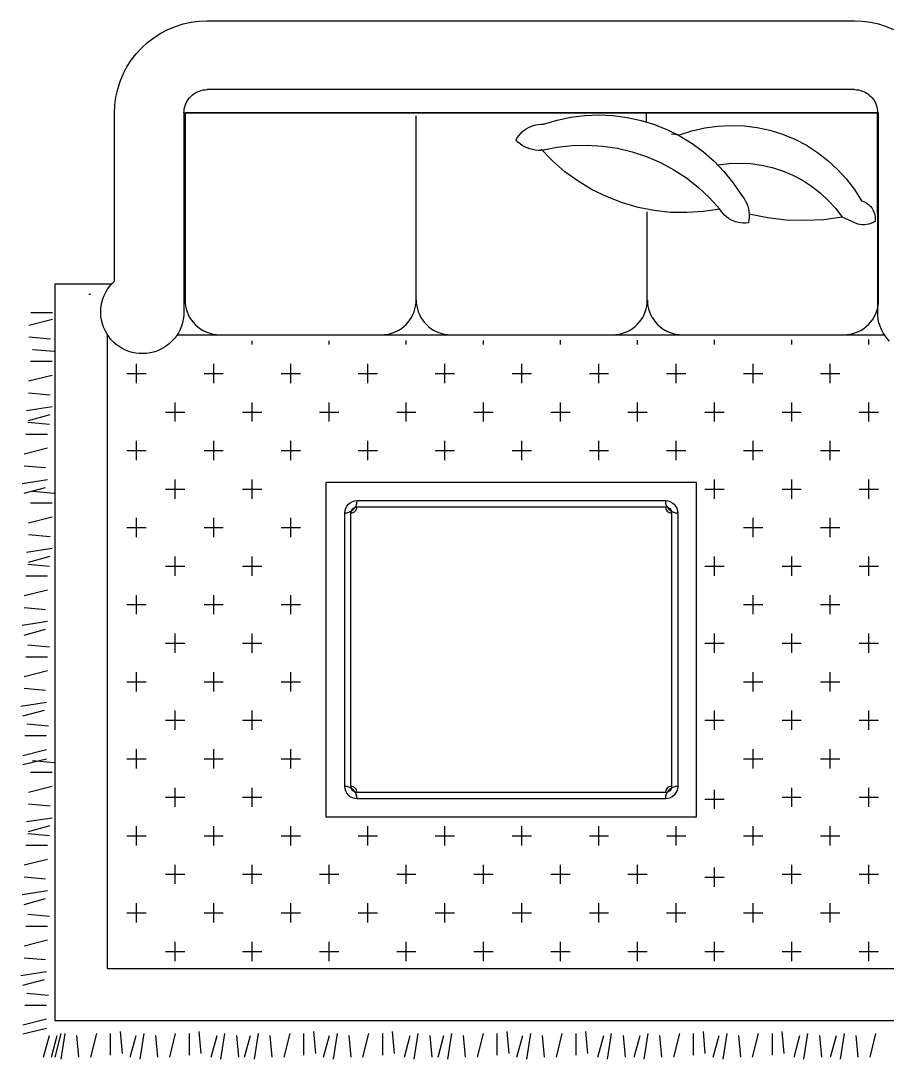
# Model space of a CAD drawing. Header units: millimetres. Extents: x -30782 to 40110, y 35885 to 73818.
# Drawn here: x 12723 to 14413, y 55287 to 57313 of the extents above; entities that cross this region are included whole.
import ezdxf

# ---------------------------------------------------------------- set-up
doc = ezdxf.new("R2010")
doc.units = ezdxf.units.MM

# ---------------------------------------------------------------- blocks, each defined once
blk = doc.blocks.new('A$C186775F1')
for p, q in [((1625.8, 1891.3), (363.3, 1891.3)), ((1625.8, 1891.3), (363.3, 1891.3)), ((1220, 1828.4), (1220, 1845.2)), ((1220, 1828.4), (1220, 1845.2)), ((770.9, 1475.1), (770.9, 1840.3)), ((770.9, 1475.1), (770.9, 1840.3)), ((1221.8, 1475.1), (1221.8, 1653.1)), ((1221.8, 1475.1), (1221.8, 1653.1)), ((132.8, 1492.5), (135.7, 1492.5)), ((132.8, 1492.5), (135.7, 1492.5)), ((15.8, 1432), (62, 1443.5)), ((15.8, 1432), (62, 1443.5)), ((19.7, 1456.3), (62, 1456.3)), ((19.7, 1456.3), (62, 1456.3)), ((15.8, 1408.9), (58.1, 1405.1)), ((15.8, 1408.9), (58.1, 1405.1)), ((451.3, 1393.9), (451.3, 1401)), ((451.3, 1393.9), (451.3, 1401)), ((601.6, 1393.9), (601.6, 1401.3)), ((601.6, 1393.9), (601.6, 1401.3)), ((751.9, 1393.9), (751.9, 1401.7)), ((751.9, 1393.9), (751.9, 1401.7)), ((902.2, 1393.9), (902.2, 1402)), ((902.2, 1393.9), (902.2, 1402)), ((1052.5, 1393.9), (1052.5, 1402.3)), ((1052.5, 1393.9), (1052.5, 1402.3)), ((1202.8, 1393.9), (1202.8, 1402.6)), ((1202.8, 1393.9), (1202.8, 1402.6)), ((1353.1, 1393.9), (1353.1, 1403)), ((1353.1, 1393.9), (1353.1, 1403)), ((1503.4, 1393.9), (1503.4, 1403.3)), ((1503.4, 1393.9), (1503.4, 1403.3)), ((1653.7, 1393.9), (1653.7, 1403.6)), ((1653.7, 1393.9), (1653.7, 1403.6)), ((23, 1384.6), (65.2, 1380.8)), ((23, 1384.6), (65.2, 1380.8)), ((19.1, 1361.6), (61.4, 1361.6)), ((19.1, 1361.6), (61.4, 1361.6)), ((207.1, 1337.6), (244.7, 1337.6)), ((207.1, 1337.6), (244.7, 1337.6)), ((225.9, 1318.8), (225.9, 1356.4)), ((225.9, 1318.8), (225.9, 1356.4)), ((357.4, 1337.6), (395, 1337.6)), ((357.4, 1337.6), (395, 1337.6)), ((376.2, 1318.8), (376.2, 1356.4)), ((376.2, 1318.8), (376.2, 1356.4)), ((507.7, 1337.6), (545.2, 1337.6)), ((507.7, 1337.6), (545.2, 1337.6)), ((526.5, 1318.8), (526.5, 1356.4)), ((526.5, 1318.8), (526.5, 1356.4)), ((658, 1337.6), (695.5, 1337.6)), ((658, 1337.6), (695.5, 1337.6)), ((676.8, 1318.8), (676.8, 1356.4)), ((676.8, 1318.8), (676.8, 1356.4)), ((808.3, 1337.6), (845.8, 1337.6)), ((808.3, 1337.6), (845.8, 1337.6)), ((827.1, 1318.8), (827.1, 1356.4)), ((827.1, 1318.8), (827.1, 1356.4)), ((958.6, 1337.6), (996.1, 1337.6)), ((958.6, 1337.6), (996.1, 1337.6)), ((977.4, 1318.8), (977.4, 1356.4)), ((977.4, 1318.8), (977.4, 1356.4)), ((1108.9, 1337.6), (1146.4, 1337.6)), ((1108.9, 1337.6), (1146.4, 1337.6)), ((1127.6, 1318.8), (1127.6, 1356.4)), ((1127.6, 1318.8), (1127.6, 1356.4)), ((1259.2, 1337.6), (1296.7, 1337.6)), ((1259.2, 1337.6), (1296.7, 1337.6)), ((1277.9, 1318.8), (1277.9, 1356.4)), ((1277.9, 1318.8), (1277.9, 1356.4)), ((1409.5, 1337.6), (1447, 1337.6)), ((1409.5, 1337.6), (1447, 1337.6)), ((1428.2, 1318.8), (1428.2, 1356.4)), ((1428.2, 1318.8), (1428.2, 1356.4)), ((1559.7, 1337.6), (1597.3, 1337.6)), ((1559.7, 1337.6), (1597.3, 1337.6)), ((1578.5, 1318.8), (1578.5, 1356.4)), ((1578.5, 1318.8), (1578.5, 1356.4)), ((15.3, 1323.1), (61.4, 1334.6)), ((15.3, 1323.1), (61.4, 1334.6)), ((15.3, 1300), (57.6, 1296.2)), ((15.3, 1300), (57.6, 1296.2)), ((301, 1243.7), (301, 1281.2)), ((301, 1243.7), (301, 1281.2)), ((451.3, 1243.7), (451.3, 1281.2)), ((451.3, 1243.7), (451.3, 1281.2)), ((601.6, 1243.7), (601.6, 1281.2)), ((601.6, 1243.7), (601.6, 1281.2)), ((751.9, 1243.7), (751.9, 1281.2)), ((751.9, 1243.7), (751.9, 1281.2)), ((902.2, 1243.7), (902.2, 1281.2)), ((902.2, 1243.7), (902.2, 1281.2)), ((1052.5, 1243.7), (1052.5, 1281.2)), ((1052.5, 1243.7), (1052.5, 1281.2)), ((1202.8, 1243.7), (1202.8, 1281.2)), ((1202.8, 1243.7), (1202.8, 1281.2)), ((1353.1, 1243.7), (1353.1, 1281.2)), ((1353.1, 1243.7), (1353.1, 1281.2)), ((1503.4, 1243.7), (1503.4, 1281.2)), ((1503.4, 1243.7), (1503.4, 1281.2)), ((1653.7, 1243.7), (1653.7, 1281.2)), ((1653.7, 1243.7), (1653.7, 1281.2)), ((11.4, 1265.4), (61.4, 1273.1)), ((11.4, 1265.4), (61.4, 1273.1)), ((15.3, 1246.2), (57.6, 1257.7)), ((15.3, 1246.2), (57.6, 1257.7)), ((282.2, 1262.4), (319.8, 1262.4)), ((282.2, 1262.4), (319.8, 1262.4)), ((432.5, 1262.4), (470.1, 1262.4)), ((432.5, 1262.4), (470.1, 1262.4)), ((582.8, 1262.4), (620.4, 1262.4)), ((582.8, 1262.4), (620.4, 1262.4)), ((733.1, 1262.4), (770.7, 1262.4)), ((733.1, 1262.4), (770.7, 1262.4)), ((883.4, 1262.4), (921, 1262.4)), ((883.4, 1262.4), (921, 1262.4)), ((1033.7, 1262.4), (1071.3, 1262.4)), ((1033.7, 1262.4), (1071.3, 1262.4)), ((1184, 1262.4), (1221.6, 1262.4)), ((1184, 1262.4), (1221.6, 1262.4)), ((1334.3, 1262.4), (1371.9, 1262.4)), ((1334.3, 1262.4), (1371.9, 1262.4)), ((1484.6, 1262.4), (1522.2, 1262.4)), ((1484.6, 1262.4), (1522.2, 1262.4)), ((1634.9, 1262.4), (1672.5, 1262.4)), ((1634.9, 1262.4), (1672.5, 1262.4)), ((13.9, 1242.4), (56.2, 1238.5)), ((13.9, 1242.4), (56.2, 1238.5)), ((10.1, 1219.3), (52.4, 1219.3)), ((10.1, 1219.3), (52.4, 1219.3)), ((225.9, 1168.5), (225.9, 1206.1)), ((225.9, 1168.5), (225.9, 1206.1)), ((376.2, 1168.5), (376.2, 1206.1)), ((376.2, 1168.5), (376.2, 1206.1)), ((526.5, 1168.5), (526.5, 1206.1)), ((526.5, 1168.5), (526.5, 1206.1)), ((676.8, 1168.5), (676.8, 1206.1)), ((676.8, 1168.5), (676.8, 1206.1)), ((827.1, 1168.5), (827.1, 1206.1)), ((827.1, 1168.5), (827.1, 1206.1)), ((977.4, 1168.5), (977.4, 1206.1)), ((977.4, 1168.5), (977.4, 1206.1)), ((1127.6, 1168.5), (1127.6, 1206.1)), ((1127.6, 1168.5), (1127.6, 1206.1)), ((1277.9, 1168.5), (1277.9, 1206.1)), ((1277.9, 1168.5), (1277.9, 1206.1)), ((1428.2, 1168.5), (1428.2, 1206.1)), ((1428.2, 1168.5), (1428.2, 1206.1)), ((1578.5, 1168.5), (1578.5, 1206.1)), ((1578.5, 1168.5), (1578.5, 1206.1)), ((6.3, 1180.8), (52.4, 1192.4)), ((6.3, 1180.8), (52.4, 1192.4)), ((207.1, 1187.3), (244.7, 1187.3)), ((207.1, 1187.3), (244.7, 1187.3)), ((357.4, 1187.3), (395, 1187.3)), ((357.4, 1187.3), (395, 1187.3)), ((507.7, 1187.3), (545.2, 1187.3)), ((507.7, 1187.3), (545.2, 1187.3)), ((658, 1187.3), (695.5, 1187.3)), ((658, 1187.3), (695.5, 1187.3)), ((808.3, 1187.3), (845.8, 1187.3)), ((808.3, 1187.3), (845.8, 1187.3)), ((958.6, 1187.3), (996.1, 1187.3)), ((958.6, 1187.3), (996.1, 1187.3)), ((1108.9, 1187.3), (1146.4, 1187.3)), ((1108.9, 1187.3), (1146.4, 1187.3)), ((1259.2, 1187.3), (1296.7, 1187.3)), ((1259.2, 1187.3), (1296.7, 1187.3)), ((1409.5, 1187.3), (1447, 1187.3)), ((1409.5, 1187.3), (1447, 1187.3)), ((1559.7, 1187.3), (1597.3, 1187.3)), ((1559.7, 1187.3), (1597.3, 1187.3)), ((6.3, 1157.7), (48.5, 1153.9)), ((6.3, 1157.7), (48.5, 1153.9)), ((2.4, 1123.1), (52.4, 1130.8)), ((2.4, 1123.1), (52.4, 1130.8)), ((6.3, 1103.9), (48.5, 1115.4)), ((6.3, 1103.9), (48.5, 1115.4)), ((301, 1093.4), (301, 1130.9)), ((301, 1093.4), (301, 1130.9)), ((451.3, 1093.4), (451.3, 1130.9)), ((451.3, 1093.4), (451.3, 1130.9)), ((1353.1, 1093.4), (1353.1, 1130.9)), ((1353.1, 1093.4), (1353.1, 1130.9)), ((1503.4, 1093.4), (1503.4, 1130.9)), ((1503.4, 1093.4), (1503.4, 1130.9)), ((1653.7, 1093.4), (1653.7, 1130.9)), ((1653.7, 1093.4), (1653.7, 1130.9)), ((23, 1108.1), (65.2, 1104.3)), ((23, 1108.1), (65.2, 1104.3)), ((282.2, 1112.1), (319.8, 1112.1)), ((282.2, 1112.1), (319.8, 1112.1)), ((432.5, 1112.1), (470.1, 1112.1)), ((432.5, 1112.1), (470.1, 1112.1)), ((1334.3, 1112.1), (1371.9, 1112.1)), ((1334.3, 1112.1), (1371.9, 1112.1)), ((1484.6, 1112.1), (1522.2, 1112.1)), ((1484.6, 1112.1), (1522.2, 1112.1)), ((1634.9, 1112.1), (1672.5, 1112.1)), ((1634.9, 1112.1), (1672.5, 1112.1)), ((19.1, 1085.1), (61.4, 1085.1)), ((19.1, 1085.1), (61.4, 1085.1)), ((15.3, 1046.6), (61.4, 1058.1)), ((15.3, 1046.6), (61.4, 1058.1)), ((225.9, 1018.2), (225.9, 1055.8)), ((225.9, 1018.2), (225.9, 1055.8)), ((376.2, 1018.2), (376.2, 1055.8)), ((376.2, 1018.2), (376.2, 1055.8)), ((526.5, 1018.2), (526.5, 1055.8)), ((526.5, 1018.2), (526.5, 1055.8)), ((1428.2, 1018.2), (1428.2, 1055.8)), ((1428.2, 1018.2), (1428.2, 1055.8)), ((1578.5, 1018.2), (1578.5, 1055.8)), ((1578.5, 1018.2), (1578.5, 1055.8)), ((207.1, 1037), (244.7, 1037)), ((207.1, 1037), (244.7, 1037)), ((357.4, 1037), (395, 1037)), ((357.4, 1037), (395, 1037)), ((507.7, 1037), (545.2, 1037)), ((507.7, 1037), (545.2, 1037)), ((1409.5, 1037), (1447, 1037)), ((1409.5, 1037), (1447, 1037)), ((1559.7, 1037), (1597.3, 1037)), ((1559.7, 1037), (1597.3, 1037)), ((15.3, 1023.5), (57.6, 1019.7)), ((15.3, 1023.5), (57.6, 1019.7)), ((11.4, 988.9), (61.4, 996.6)), ((11.4, 988.9), (61.4, 996.6)), ((15.3, 969.7), (57.6, 981.2)), ((15.3, 969.7), (57.6, 981.2)), ((301, 943.1), (301, 980.6)), ((301, 943.1), (301, 980.6)), ((451.3, 943.1), (451.3, 980.6)), ((451.3, 943.1), (451.3, 980.6)), ((1353.1, 943.1), (1353.1, 980.6)), ((1353.1, 943.1), (1353.1, 980.6)), ((1503.4, 943.1), (1503.4, 980.6)), ((1503.4, 943.1), (1503.4, 980.6)), ((1653.7, 943.1), (1653.7, 980.6)), ((1653.7, 943.1), (1653.7, 980.6)), ((13.9, 965.9), (56.2, 962)), ((13.9, 965.9), (56.2, 962)), ((282.2, 961.8), (319.8, 961.8)), ((282.2, 961.8), (319.8, 961.8)), ((432.5, 961.8), (470.1, 961.8)), ((432.5, 961.8), (470.1, 961.8)), ((1334.3, 961.8), (1371.9, 961.8)), ((1334.3, 961.8), (1371.9, 961.8)), ((1484.6, 961.8), (1522.2, 961.8)), ((1484.6, 961.8), (1522.2, 961.8)), ((1634.9, 961.8), (1672.5, 961.8)), ((1634.9, 961.8), (1672.5, 961.8)), ((10.1, 942.8), (52.4, 942.8)), ((10.1, 942.8), (52.4, 942.8)), ((6.3, 904.3), (52.4, 915.9)), ((6.3, 904.3), (52.4, 915.9)), ((225.9, 867.9), (225.9, 905.5)), ((225.9, 867.9), (225.9, 905.5)), ((376.2, 867.9), (376.2, 905.5)), ((376.2, 867.9), (376.2, 905.5)), ((526.5, 867.9), (526.5, 905.5)), ((526.5, 867.9), (526.5, 905.5)), ((1428.2, 867.9), (1428.2, 905.5)), ((1428.2, 867.9), (1428.2, 905.5)), ((1578.5, 867.9), (1578.5, 905.5)), ((1578.5, 867.9), (1578.5, 905.5)), ((6.3, 881.2), (48.5, 877.4)), ((6.3, 881.2), (48.5, 877.4)), ((207.1, 886.7), (244.7, 886.7)), ((207.1, 886.7), (244.7, 886.7)), ((357.4, 886.7), (395, 886.7)), ((357.4, 886.7), (395, 886.7)), ((507.7, 886.7), (545.2, 886.7)), ((507.7, 886.7), (545.2, 886.7)), ((1409.5, 886.7), (1447, 886.7)), ((1409.5, 886.7), (1447, 886.7)), ((1559.7, 886.7), (1597.3, 886.7)), ((1559.7, 886.7), (1597.3, 886.7)), ((2.4, 846.6), (52.4, 854.3)), ((2.4, 846.6), (52.4, 854.3)), ((6.3, 827.4), (48.5, 838.9)), ((6.3, 827.4), (48.5, 838.9)), ((282.2, 811.6), (319.8, 811.6)), ((282.2, 811.6), (319.8, 811.6)), ((301, 792.8), (301, 830.3)), ((301, 792.8), (301, 830.3)), ((432.5, 811.6), (470.1, 811.6)), ((432.5, 811.6), (470.1, 811.6)), ((451.3, 792.8), (451.3, 830.3)), ((451.3, 792.8), (451.3, 830.3)), ((1334.3, 811.6), (1371.9, 811.6)), ((1334.3, 811.6), (1371.9, 811.6)), ((1353.1, 792.8), (1353.1, 830.3)), ((1353.1, 792.8), (1353.1, 830.3)), ((1484.6, 811.6), (1522.2, 811.6)), ((1484.6, 811.6), (1522.2, 811.6)), ((1503.4, 792.8), (1503.4, 830.3)), ((1503.4, 792.8), (1503.4, 830.3)), ((1634.9, 811.6), (1672.5, 811.6)), ((1634.9, 811.6), (1672.5, 811.6)), ((1653.7, 792.8), (1653.7, 830.3)), ((1653.7, 792.8), (1653.7, 830.3)), ((13.9, 808.2), (56.2, 804.3)), ((13.9, 808.2), (56.2, 804.3)), ((10.1, 785.1), (52.4, 785.1)), ((10.1, 785.1), (52.4, 785.1)), ((6.3, 746.6), (52.4, 758.2)), ((6.3, 746.6), (52.4, 758.2)), ((225.9, 717.6), (225.9, 755.2)), ((225.9, 717.6), (225.9, 755.2)), ((376.2, 717.6), (376.2, 755.2)), ((376.2, 717.6), (376.2, 755.2)), ((526.5, 717.6), (526.5, 755.2)), ((526.5, 717.6), (526.5, 755.2)), ((1428.2, 717.6), (1428.2, 755.2)), ((1428.2, 717.6), (1428.2, 755.2)), ((1578.5, 717.6), (1578.5, 755.2)), ((1578.5, 717.6), (1578.5, 755.2)), ((207.1, 736.4), (244.7, 736.4)), ((207.1, 736.4), (244.7, 736.4)), ((357.4, 736.4), (395, 736.4)), ((357.4, 736.4), (395, 736.4)), ((507.7, 736.4), (545.2, 736.4)), ((507.7, 736.4), (545.2, 736.4)), ((1409.5, 736.4), (1447, 736.4)), ((1409.5, 736.4), (1447, 736.4)), ((1559.7, 736.4), (1597.3, 736.4)), ((1559.7, 736.4), (1597.3, 736.4)), ((6.3, 723.5), (48.5, 719.7)), ((6.3, 723.5), (48.5, 719.7)), ((0, 688.9), (50, 696.6)), ((0, 688.9), (50, 696.6)), ((3.8, 669.7), (46.1, 681.2)), ((3.8, 669.7), (46.1, 681.2)), ((301, 642.5), (301, 680)), ((301, 642.5), (301, 680)), ((451.3, 642.5), (451.3, 680)), ((451.3, 642.5), (451.3, 680)), ((1353.1, 642.5), (1353.1, 680)), ((1353.1, 642.5), (1353.1, 680)), ((1503.4, 642.5), (1503.4, 680)), ((1503.4, 642.5), (1503.4, 680)), ((1653.7, 642.5), (1653.7, 680)), ((1653.7, 642.5), (1653.7, 680)), ((11.5, 654.3), (53.8, 650.4)), ((11.5, 654.3), (53.8, 650.4)), ((282.2, 661.3), (319.8, 661.3)), ((282.2, 661.3), (319.8, 661.3)), ((432.5, 661.3), (470.1, 661.3)), ((432.5, 661.3), (470.1, 661.3)), ((1334.3, 661.3), (1371.9, 661.3)), ((1334.3, 661.3), (1371.9, 661.3)), ((1484.6, 661.3), (1522.2, 661.3)), ((1484.6, 661.3), (1522.2, 661.3)), ((1634.9, 661.3), (1672.5, 661.3)), ((1634.9, 661.3), (1672.5, 661.3)), ((7.7, 631.2), (50, 631.2)), ((7.7, 631.2), (50, 631.2)), ((3.8, 592.7), (50, 604.3)), ((3.8, 592.7), (50, 604.3)), ((225.9, 567.3), (225.9, 604.9)), ((225.9, 567.3), (225.9, 604.9)), ((376.2, 567.3), (376.2, 604.9)), ((376.2, 567.3), (376.2, 604.9)), ((526.5, 567.3), (526.5, 604.9)), ((526.5, 567.3), (526.5, 604.9)), ((1428.2, 567.3), (1428.2, 604.9)), ((1428.2, 567.3), (1428.2, 604.9)), ((1578.5, 567.3), (1578.5, 604.9)), ((1578.5, 567.3), (1578.5, 604.9)), ((3.8, 574.7), (50, 586.2)), ((3.8, 574.7), (50, 586.2)), ((23, 582.8), (65.2, 578.9)), ((23, 582.8), (65.2, 578.9)), ((207.1, 586.1), (244.7, 586.1)), ((207.1, 586.1), (244.7, 586.1)), ((357.4, 586.1), (395, 586.1)), ((357.4, 586.1), (395, 586.1)), ((507.7, 586.1), (545.2, 586.1)), ((507.7, 586.1), (545.2, 586.1)), ((1409.5, 586.1), (1447, 586.1)), ((1409.5, 586.1), (1447, 586.1)), ((1559.7, 586.1), (1597.3, 586.1)), ((1559.7, 586.1), (1597.3, 586.1)), ((19.1, 559.7), (61.4, 559.7)), ((19.1, 559.7), (61.4, 559.7)), ((15.3, 521.2), (61.4, 532.7)), ((15.3, 521.2), (61.4, 532.7)), ((301, 492.2), (301, 529.7)), ((301, 492.2), (301, 529.7)), ((451.3, 492.2), (451.3, 529.7)), ((451.3, 492.2), (451.3, 529.7)), ((1503.4, 492.2), (1503.4, 529.7)), ((1503.4, 492.2), (1503.4, 529.7)), ((1653.7, 492.2), (1653.7, 529.7)), ((1653.7, 492.2), (1653.7, 529.7)), ((282.2, 511), (319.8, 511)), ((282.2, 511), (319.8, 511)), ((432.5, 511), (470.1, 511)), ((432.5, 511), (470.1, 511)), ((1334.3, 507), (1371.9, 507)), ((1334.3, 507), (1371.9, 507)), ((1353.1, 488.2), (1353.1, 525.8)), ((1353.1, 488.2), (1353.1, 525.8)), ((1484.6, 511), (1522.2, 511)), ((1484.6, 511), (1522.2, 511)), ((1634.9, 511), (1672.5, 511)), ((1634.9, 511), (1672.5, 511)), ((15.3, 498.1), (57.6, 494.3)), ((15.3, 498.1), (57.6, 494.3)), ((11.4, 463.5), (61.4, 471.2)), ((11.4, 463.5), (61.4, 471.2)), ((15.3, 444.3), (57.6, 455.8)), ((15.3, 444.3), (57.6, 455.8)), ((225.9, 417), (225.9, 454.6)), ((225.9, 417), (225.9, 454.6)), ((376.2, 417), (376.2, 454.6)), ((376.2, 417), (376.2, 454.6)), ((526.5, 417), (526.5, 454.6)), ((526.5, 417), (526.5, 454.6)), ((676.8, 417), (676.8, 454.6)), ((676.8, 417), (676.8, 454.6)), ((827.1, 417), (827.1, 454.6)), ((827.1, 417), (827.1, 454.6)), ((977.4, 417), (977.4, 454.6)), ((977.4, 417), (977.4, 454.6)), ((1127.6, 417), (1127.6, 454.6)), ((1127.6, 417), (1127.6, 454.6)), ((1277.9, 417), (1277.9, 454.6)), ((1277.9, 417), (1277.9, 454.6)), ((1428.2, 417), (1428.2, 454.6)), ((1428.2, 417), (1428.2, 454.6)), ((1578.5, 417), (1578.5, 454.6)), ((1578.5, 417), (1578.5, 454.6)), ((13.9, 440.5), (56.2, 436.6)), ((13.9, 440.5), (56.2, 436.6)), ((207.1, 435.8), (244.7, 435.8)), ((207.1, 435.8), (244.7, 435.8)), ((357.4, 435.8), (395, 435.8)), ((357.4, 435.8), (395, 435.8)), ((507.7, 435.8), (545.2, 435.8)), ((507.7, 435.8), (545.2, 435.8)), ((658, 435.8), (695.5, 435.8)), ((658, 435.8), (695.5, 435.8)), ((808.3, 435.8), (845.8, 435.8)), ((808.3, 435.8), (845.8, 435.8)), ((958.6, 435.8), (996.1, 435.8)), ((958.6, 435.8), (996.1, 435.8)), ((1108.9, 435.8), (1146.4, 435.8)), ((1108.9, 435.8), (1146.4, 435.8)), ((1259.2, 435.8), (1296.7, 435.8)), ((1259.2, 435.8), (1296.7, 435.8)), ((1409.5, 435.8), (1447, 435.8)), ((1409.5, 435.8), (1447, 435.8)), ((1559.7, 435.8), (1597.3, 435.8)), ((1559.7, 435.8), (1597.3, 435.8)), ((10.1, 417.4), (52.4, 417.4)), ((10.1, 417.4), (52.4, 417.4)), ((6.3, 378.9), (52.4, 390.5)), ((6.3, 378.9), (52.4, 390.5)), ((301, 341.9), (301, 379.4)), ((301, 341.9), (301, 379.4)), ((451.3, 341.9), (451.3, 379.4)), ((451.3, 341.9), (451.3, 379.4)), ((601.6, 341.9), (601.6, 379.4)), ((601.6, 341.9), (601.6, 379.4)), ((751.9, 341.9), (751.9, 379.4)), ((751.9, 341.9), (751.9, 379.4)), ((902.2, 341.9), (902.2, 379.4)), ((902.2, 341.9), (902.2, 379.4)), ((1052.5, 341.9), (1052.5, 379.4)), ((1052.5, 341.9), (1052.5, 379.4)), ((1202.8, 341.9), (1202.8, 379.4)), ((1202.8, 341.9), (1202.8, 379.4)), ((1353.1, 336.2), (1353.1, 373.7)), ((1353.1, 336.2), (1353.1, 373.7)), ((1503.4, 341.9), (1503.4, 379.4)), ((1503.4, 341.9), (1503.4, 379.4)), ((1653.7, 341.9), (1653.7, 379.4)), ((1653.7, 341.9), (1653.7, 379.4)), ((6.3, 355.9), (48.5, 352)), ((6.3, 355.9), (48.5, 352)), ((282.2, 360.7), (319.8, 360.7)), ((282.2, 360.7), (319.8, 360.7)), ((432.5, 360.7), (470.1, 360.7)), ((432.5, 360.7), (470.1, 360.7)), ((582.8, 360.7), (620.4, 360.7)), ((582.8, 360.7), (620.4, 360.7)), ((733.1, 360.7), (770.7, 360.7)), ((733.1, 360.7), (770.7, 360.7)), ((883.4, 360.7), (921, 360.7)), ((883.4, 360.7), (921, 360.7)), ((1033.7, 360.7), (1071.3, 360.7)), ((1033.7, 360.7), (1071.3, 360.7)), ((1184, 360.7), (1221.6, 360.7)), ((1184, 360.7), (1221.6, 360.7)), ((1334.3, 355), (1371.9, 355)), ((1334.3, 355), (1371.9, 355)), ((1484.6, 360.7), (1522.2, 360.7)), ((1484.6, 360.7), (1522.2, 360.7)), ((1634.9, 360.7), (1672.5, 360.7)), ((1634.9, 360.7), (1672.5, 360.7)), ((2.4, 321.2), (52.4, 328.9)), ((2.4, 321.2), (52.4, 328.9)), ((6.3, 302), (48.5, 313.5)), ((6.3, 302), (48.5, 313.5)), ((225.9, 266.7), (225.9, 304.3)), ((225.9, 266.7), (225.9, 304.3)), ((376.2, 266.7), (376.2, 304.3)), ((526.5, 266.7), (526.5, 304.3)), ((526.5, 266.7), (526.5, 304.3)), ((676.8, 266.7), (676.8, 304.3)), ((676.8, 266.7), (676.8, 304.3)), ((827.1, 266.7), (827.1, 304.3)), ((827.1, 266.7), (827.1, 304.3)), ((977.4, 266.7), (977.4, 304.3)), ((977.4, 266.7), (977.4, 304.3)), ((1127.6, 266.7), (1127.6, 304.3)), ((1127.6, 266.7), (1127.6, 304.3)), ((1277.9, 266.7), (1277.9, 304.3)), ((1277.9, 266.7), (1277.9, 304.3)), ((1428.2, 266.7), (1428.2, 304.3)), ((1428.2, 266.7), (1428.2, 304.3)), ((1578.5, 266.7), (1578.5, 304.3)), ((1578.5, 266.7), (1578.5, 304.3)), ((207.1, 285.5), (244.7, 285.5)), ((207.1, 285.5), (244.7, 285.5)), ((357.4, 285.5), (395, 285.5)), ((357.4, 285.5), (395, 285.5)), ((507.7, 285.5), (545.2, 285.5)), ((507.7, 285.5), (545.2, 285.5)), ((658, 285.5), (695.5, 285.5)), ((658, 285.5), (695.5, 285.5)), ((808.3, 285.5), (845.8, 285.5)), ((808.3, 285.5), (845.8, 285.5)), ((958.6, 285.5), (996.1, 285.5)), ((958.6, 285.5), (996.1, 285.5)), ((1108.9, 285.5), (1146.4, 285.5)), ((1108.9, 285.5), (1146.4, 285.5)), ((1259.2, 285.5), (1296.7, 285.5)), ((1259.2, 285.5), (1296.7, 285.5)), ((1409.5, 285.5), (1447, 285.5)), ((1409.5, 285.5), (1447, 285.5)), ((1559.7, 285.5), (1597.3, 285.5)), ((1559.7, 285.5), (1597.3, 285.5)), ((13.9, 282.8), (56.2, 278.9)), ((13.9, 282.8), (56.2, 278.9)), ((10.1, 259.7), (52.4, 259.7)), ((10.1, 259.7), (52.4, 259.7)), ((6.3, 221.2), (52.4, 232.8)), ((6.3, 221.2), (52.4, 232.8)), ((301, 191.6), (301, 229.2)), ((301, 191.6), (301, 229.2)), ((451.3, 191.6), (451.3, 229.2)), ((451.3, 191.6), (451.3, 229.2)), ((601.6, 191.6), (601.6, 229.2)), ((601.6, 191.6), (601.6, 229.2)), ((751.9, 191.6), (751.9, 229.2)), ((751.9, 191.6), (751.9, 229.2)), ((902.2, 191.6), (902.2, 229.2)), ((902.2, 191.6), (902.2, 229.2)), ((1052.5, 191.6), (1052.5, 229.2)), ((1052.5, 191.6), (1052.5, 229.2)), ((1202.8, 191.6), (1202.8, 229.2)), ((1202.8, 191.6), (1202.8, 229.2)), ((1353.1, 191.6), (1353.1, 229.2)), ((1353.1, 191.6), (1353.1, 229.2)), ((1503.4, 191.6), (1503.4, 229.2)), ((1503.4, 191.6), (1503.4, 229.2)), ((1653.7, 191.6), (1653.7, 229.2)), ((1653.7, 191.6), (1653.7, 229.2)), ((282.2, 210.4), (319.8, 210.4)), ((282.2, 210.4), (319.8, 210.4)), ((432.5, 210.4), (470.1, 210.4)), ((432.5, 210.4), (470.1, 210.4)), ((582.8, 210.4), (620.4, 210.4)), ((582.8, 210.4), (620.4, 210.4)), ((733.1, 210.4), (770.7, 210.4)), ((733.1, 210.4), (770.7, 210.4)), ((883.4, 210.4), (921, 210.4)), ((883.4, 210.4), (921, 210.4)), ((1033.7, 210.4), (1071.3, 210.4)), ((1033.7, 210.4), (1071.3, 210.4)), ((1184, 210.4), (1221.6, 210.4)), ((1184, 210.4), (1221.6, 210.4)), ((1334.3, 210.4), (1371.9, 210.4)), ((1334.3, 210.4), (1371.9, 210.4)), ((1484.6, 210.4), (1522.2, 210.4)), ((1484.6, 210.4), (1522.2, 210.4)), ((1634.9, 210.4), (1672.5, 210.4)), ((1634.9, 210.4), (1672.5, 210.4)), ((6.3, 198.1), (48.5, 194.3)), ((6.3, 198.1), (48.5, 194.3)), ((0, 163.5), (50, 171.2)), ((0, 163.5), (50, 171.2)), ((3.8, 144.3), (46.1, 155.8)), ((3.8, 144.3), (46.1, 155.8)), ((11.5, 128.9), (53.8, 125.1)), ((11.5, 128.9), (53.8, 125.1)), ((7.7, 105.8), (50, 105.8)), ((7.7, 105.8), (50, 105.8)), ((3.8, 67.4), (50, 78.9)), ((3.8, 67.4), (50, 78.9)), ((3.8, 49.3), (50, 60.8)), ((3.8, 49.3), (50, 60.8)), ((44.1, 3.8), (55.7, 46.1)), ((44.1, 3.8), (55.7, 46.1)), ((59.6, 3.8), (71.1, 46.1)), ((59.6, 3.8), (71.1, 46.1)), ((66.9, 3.8), (78.5, 50)), ((66.9, 3.8), (78.5, 50)), ((78.8, 0), (86.5, 50)), ((78.8, 0), (86.5, 50)), ((113.4, 3.8), (109.6, 46.1)), ((113.4, 3.8), (109.6, 46.1)), ((136.5, 3.8), (148.1, 50)), ((136.5, 3.8), (148.1, 50)), ((175, 7.7), (175, 50)), ((175, 7.7), (175, 50)), ((198.1, 11.5), (194.2, 53.8)), ((198.1, 11.5), (194.2, 53.8)), ((213.5, 3.8), (225, 46.1)), ((213.5, 3.8), (225, 46.1)), ((232.7, 0), (240.4, 50)), ((232.7, 0), (240.4, 50)), ((267.3, 3.8), (263.5, 46.1)), ((267.3, 3.8), (263.5, 46.1)), ((290.4, 3.8), (301.9, 50)), ((290.4, 3.8), (301.9, 50)), ((328.8, 7.7), (328.8, 50)), ((328.8, 7.7), (328.8, 50)), ((351.9, 11.5), (348.1, 53.8)), ((351.9, 11.5), (348.1, 53.8)), ((371.2, 3.8), (382.7, 46.1)), ((371.2, 3.8), (382.7, 46.1)), ((390.4, 0), (398.1, 50)), ((390.4, 0), (398.1, 50)), ((425, 3.8), (421.2, 46.1)), ((425, 3.8), (421.2, 46.1)), ((436.6, 3.8), (448.2, 46.1)), ((436.6, 3.8), (448.2, 46.1)), ((455.9, 0), (463.6, 50)), ((455.9, 0), (463.6, 50)), ((490.5, 3.8), (486.6, 46.1)), ((490.5, 3.8), (486.6, 46.1)), ((513.6, 3.8), (525.1, 50)), ((513.6, 3.8), (525.1, 50)), ((552, 7.7), (552, 50)), ((552, 7.7), (552, 50)), ((575.1, 11.5), (571.3, 53.8)), ((575.1, 11.5), (571.3, 53.8)), ((590.5, 3.8), (602, 46.1)), ((590.5, 3.8), (602, 46.1)), ((609.7, 0), (617.4, 50)), ((609.7, 0), (617.4, 50)), ((644.3, 3.8), (640.5, 46.1)), ((644.3, 3.8), (640.5, 46.1)), ((667.4, 3.8), (679, 50)), ((667.4, 3.8), (679, 50)), ((705.9, 7.7), (705.9, 50)), ((705.9, 7.7), (705.9, 50)), ((729, 11.5), (725.1, 53.8)), ((729, 11.5), (725.1, 53.8)), ((748.2, 3.8), (759.7, 46.1)), ((748.2, 3.8), (759.7, 46.1)), ((767.4, 0), (775.1, 50)), ((767.4, 0), (775.1, 50)), ((802.1, 3.8), (798.2, 46.1)), ((802.1, 3.8), (798.2, 46.1)), ((813.7, 3.8), (825.2, 46.1)), ((813.7, 3.8), (825.2, 46.1)), ((832.9, 0), (840.6, 50)), ((832.9, 0), (840.6, 50)), ((867.5, 3.8), (863.7, 46.1)), ((867.5, 3.8), (863.7, 46.1)), ((890.6, 3.8), (902.1, 50)), ((890.6, 3.8), (902.1, 50)), ((929.1, 7.7), (929.1, 50)), ((929.1, 7.7), (929.1, 50)), ((952.2, 11.5), (948.3, 53.8)), ((952.2, 11.5), (948.3, 53.8)), ((967.5, 3.8), (979.1, 46.1)), ((967.5, 3.8), (979.1, 46.1)), ((986.8, 0), (994.5, 50)), ((986.8, 0), (994.5, 50)), ((1021.4, 3.8), (1017.5, 46.1)), ((1021.4, 3.8), (1017.5, 46.1)), ((1044.5, 3.8), (1056, 50)), ((1044.5, 3.8), (1056, 50)), ((1082.9, 7.7), (1082.9, 50)), ((1082.9, 7.7), (1082.9, 50)), ((1106, 11.5), (1102.2, 53.8)), ((1106, 11.5), (1102.2, 53.8)), ((1125.2, 3.8), (1136.8, 46.1)), ((1125.2, 3.8), (1136.8, 46.1)), ((1144.5, 0), (1152.2, 50)), ((1144.5, 0), (1152.2, 50)), ((1179.1, 3.8), (1175.3, 46.1)), ((1179.1, 3.8), (1175.3, 46.1)), ((1196.5, 3.8), (1208.1, 46.1)), ((1196.5, 3.8), (1208.1, 46.1)), ((1215.8, 0), (1223.4, 50)), ((1215.8, 0), (1223.4, 50)), ((1250.4, 3.8), (1246.5, 46.1)), ((1250.4, 3.8), (1246.5, 46.1)), ((1273.5, 3.8), (1285, 50)), ((1273.5, 3.8), (1285, 50)), ((1311.9, 7.7), (1311.9, 50)), ((1311.9, 7.7), (1311.9, 50)), ((1335, 11.5), (1331.2, 53.8)), ((1335, 11.5), (1331.2, 53.8)), ((1350.4, 3.8), (1361.9, 46.1)), ((1350.4, 3.8), (1361.9, 46.1)), ((1369.6, 0), (1377.3, 50)), ((1369.6, 0), (1377.3, 50)), ((1404.2, 3.8), (1400.4, 46.1)), ((1404.2, 3.8), (1400.4, 46.1)), ((1427.3, 3.8), (1438.9, 50)), ((1427.3, 3.8), (1438.9, 50)), ((1465.8, 7.7), (1465.8, 50)), ((1465.8, 7.7), (1465.8, 50)), ((1488.9, 11.5), (1485, 53.8)), ((1488.9, 11.5), (1485, 53.8)), ((1508.1, 3.8), (1519.6, 46.1)), ((1508.1, 3.8), (1519.6, 46.1)), ((1527.3, 0), (1535, 50)), ((1527.3, 0), (1535, 50)), ((1561.9, 3.8), (1558.1, 46.1)), ((1561.9, 3.8), (1558.1, 46.1)), ((1579.4, 3.8), (1590.9, 46.1)), ((1579.4, 3.8), (1590.9, 46.1)), ((1598.6, 0), (1606.3, 50)), ((1598.6, 0), (1606.3, 50)), ((1633.2, 3.8), (1629.4, 46.1)), ((1633.2, 3.8), (1629.4, 46.1)), ((1656.3, 3.8), (1667.8, 50)), ((1656.3, 3.8), (1667.8, 50))]:
    blk.add_line(p, q)
for points in [[(1694.3, 1400.4), (1689.6, 1405.6), (1685.4, 1411.2), (1681.6, 1417.1), (1678.4, 1423.4), (1675.7, 1429.9), (1673.6, 1436.6), (1672.1, 1443.4), (1671.2, 1450.4), (1671.2, 1450.4), (1670.9, 1845.2), (318.3, 1845.2), (318.3, 1457.4), (317.9, 1450.4), (317, 1443.4), (315.5, 1436.6), (313.4, 1429.9), (310.8, 1423.4), (307.5, 1417.1), (303.8, 1411.2), (299.6, 1405.6), (294.8, 1400.4), (289.7, 1395.6), (284.1, 1391.3), (278.3, 1387.5), (272, 1384.2), (265.6, 1381.4), (258.9, 1379.2), (252.1, 1377.6), (245.1, 1376.6), (238.1, 1376.3), (231.1, 1376.5), (224.1, 1377.3), (217.2, 1378.7), (210.5, 1380.7), (204, 1383.3), (197.7, 1386.5), (191.7, 1390.1), (186, 1394.3), (180.8, 1399), (175.9, 1404.1), (171.6, 1409.5), (167.7, 1415.4), (164.3, 1421.6), (161.5, 1428), (159.2, 1434.6), (157.5, 1441.5), (156.4, 1448.4), (156, 1455.4), (156.1, 1462.4), (156.8, 1469.4), (158.2, 1476.3), (160.1, 1483.1), (162.6, 1489.6), (165.7, 1495.9), (169.3, 1502), (173.4, 1507.7), (178, 1513), (183, 1517.9), (183, 1845.2), (183.7, 1860.9), (185.7, 1876.5), (189.1, 1891.9), (193.9, 1906.9), (199.9, 1921.4), (207.1, 1935.4), (215.6, 1948.6), (225.2, 1961.1), (235.8, 1972.7), (247.4, 1983.3), (259.9, 1992.9), (273.2, 2001.4), (287.1, 2008.6), (301.7, 2014.7), (316.7, 2019.4), (332, 2022.8), (347.6, 2024.8), (363.3, 2025.5), (1625.8, 2025.5), (1641.5, 2024.8), (1657.1, 2022.8), (1672.5, 2019.4), (1687.5, 2014.7), (1702, 2008.6)], [(1694.3, 1400.4), (1689.6, 1405.6), (1685.4, 1411.2), (1681.6, 1417.1), (1678.4, 1423.4), (1675.7, 1429.9), (1673.6, 1436.6), (1672.1, 1443.4), (1671.2, 1450.4), (1671.2, 1450.4), (1670.9, 1845.2), (318.3, 1845.2), (318.3, 1457.4), (317.9, 1450.4), (317, 1443.4), (315.5, 1436.6), (313.4, 1429.9), (310.8, 1423.4), (307.5, 1417.1), (303.8, 1411.2), (299.6, 1405.6), (294.8, 1400.4), (289.7, 1395.6), (284.1, 1391.3), (278.3, 1387.5), (272, 1384.2), (265.6, 1381.4), (258.9, 1379.2), (252.1, 1377.6), (245.1, 1376.6), (238.1, 1376.3), (231.1, 1376.5), (224.1, 1377.3), (217.2, 1378.7), (210.5, 1380.7), (204, 1383.3), (197.7, 1386.5), (191.7, 1390.1), (186, 1394.3), (180.8, 1399), (175.9, 1404.1), (171.6, 1409.5), (167.7, 1415.4), (164.3, 1421.6), (161.5, 1428), (159.2, 1434.6), (157.5, 1441.5), (156.4, 1448.4), (156, 1455.4), (156.1, 1462.4), (156.8, 1469.4), (158.2, 1476.3), (160.1, 1483.1), (162.6, 1489.6), (165.7, 1495.9), (169.3, 1502), (173.4, 1507.7), (178, 1513), (183, 1517.9), (183, 1845.2), (183.7, 1860.9), (185.7, 1876.5), (189.1, 1891.9), (193.9, 1906.9), (199.9, 1921.4), (207.1, 1935.4), (215.6, 1948.6), (225.2, 1961.1), (235.8, 1972.7), (247.4, 1983.3), (259.9, 1992.9), (273.2, 2001.4), (287.1, 2008.6), (301.7, 2014.7), (316.7, 2019.4), (332, 2022.8), (347.6, 2024.8), (363.3, 2025.5), (1625.8, 2025.5), (1641.5, 2024.8), (1657.1, 2022.8), (1672.5, 2019.4), (1687.5, 2014.7), (1702, 2008.6)], [(318.3, 1846.2), (318.4, 1850.1), (318.9, 1854), (319.8, 1857.8), (321, 1861.6), (322.5, 1865.2), (324.3, 1868.7), (326.4, 1872), (328.8, 1875.2), (331.5, 1878.1), (334.4, 1880.7), (337.5, 1883.1), (340.8, 1885.2), (344.3, 1887), (347.9, 1888.5), (351.7, 1889.7), (355.5, 1890.6), (359.4, 1891.1), (363.3, 1891.3)], [(318.3, 1846.2), (318.4, 1850.1), (318.9, 1854), (319.8, 1857.8), (321, 1861.6), (322.5, 1865.2), (324.3, 1868.7), (326.4, 1872), (328.8, 1875.2), (331.5, 1878.1), (334.4, 1880.7), (337.5, 1883.1), (340.8, 1885.2), (344.3, 1887), (347.9, 1888.5), (351.7, 1889.7), (355.5, 1890.6), (359.4, 1891.1), (363.3, 1891.3)], [(1625.8, 1891.3), (1629.8, 1891.1), (1633.7, 1890.6), (1637.5, 1889.7), (1641.2, 1888.5), (1644.9, 1887), (1648.4, 1885.2), (1651.7, 1883.1), (1654.8, 1880.7), (1657.7, 1878.1), (1660.4, 1875.2), (1662.8, 1872), (1664.9, 1868.7), (1666.7, 1865.2), (1668.2, 1861.6), (1669.4, 1857.8), (1670.2, 1854), (1670.7, 1850.1), (1670.9, 1846.2)], [(1625.8, 1891.3), (1629.8, 1891.1), (1633.7, 1890.6), (1637.5, 1889.7), (1641.2, 1888.5), (1644.9, 1887), (1648.4, 1885.2), (1651.7, 1883.1), (1654.8, 1880.7), (1657.7, 1878.1), (1660.4, 1875.2), (1662.8, 1872), (1664.9, 1868.7), (1666.7, 1865.2), (1668.2, 1861.6), (1669.4, 1857.8), (1670.2, 1854), (1670.7, 1850.1), (1670.9, 1846.2)], [(1024.8, 1774.2), (1019.4, 1773.3), (1014.1, 1772.8), (1008.7, 1772.8), (1003.3, 1773.2), (998, 1774.2), (992.8, 1775.5), (987.7, 1777.4), (982.8, 1779.7), (978.1, 1782.4), (973.7, 1785.5), (969.6, 1788.9), (965.8, 1792.8), (968.2, 1797.2), (971.1, 1801.3), (974.3, 1805.2), (977.9, 1808.8), (981.7, 1812), (985.9, 1814.9), (990.3, 1817.4), (994.8, 1819.6), (999.6, 1821.2), (1004.5, 1822.5), (1009.5, 1823.3), (1014.5, 1823.7), (1019.6, 1823.6), (1045.9, 1831.6), (1072.9, 1837.3), (1100.2, 1840.8), (1127.8, 1841.9), (1155.3, 1840.7), (1182.6, 1837.2), (1209.6, 1831.3), (1235.9, 1823.2), (1261.5, 1812.9), (1286.1, 1800.5), (1309.5, 1786), (1331.7, 1769.6), (1352.3, 1751.4), (1371.4, 1731.5), (1388.7, 1710.1), (1404.2, 1687.3), (1407.7, 1683.1), (1410.8, 1678.6), (1413.6, 1673.9), (1415.9, 1669), (1417.8, 1663.8), (1419.2, 1658.5), (1420.1, 1653.2), (1420.5, 1647.7), (1420.5, 1642.3), (1420, 1636.8), (1419, 1631.5), (1414, 1631), (1408.9, 1631), (1403.9, 1631.4), (1398.9, 1632.3), (1394, 1633.7), (1389.3, 1635.5), (1384.8, 1637.6), (1380.4, 1640.2), (1376.3, 1643.2), (1372.5, 1646.5), (1369, 1650.2), (1365.9, 1654.1), (1363.1, 1658.3), (1331.4, 1653.4), (1299.4, 1651.3), (1267.4, 1651.9), (1235.5, 1655.3), (1204.1, 1661.5), (1173.3, 1670.4), (1143.3, 1681.9), (1114.5, 1695.9), (1087, 1712.4), (1061.1, 1731.2), (1036.9, 1752.3), (1014.6, 1775.3)], [(1024.8, 1774.2), (1019.4, 1773.3), (1014.1, 1772.8), (1008.7, 1772.8), (1003.3, 1773.2), (998, 1774.2), (992.8, 1775.5), (987.7, 1777.4), (982.8, 1779.7), (978.1, 1782.4), (973.7, 1785.5), (969.6, 1788.9), (965.8, 1792.8), (968.2, 1797.2), (971.1, 1801.3), (974.3, 1805.2), (977.9, 1808.8), (981.7, 1812), (985.9, 1814.9), (990.3, 1817.4), (994.8, 1819.6), (999.6, 1821.2), (1004.5, 1822.5), (1009.5, 1823.3), (1014.5, 1823.7), (1019.6, 1823.6), (1045.9, 1831.6), (1072.9, 1837.3), (1100.2, 1840.8), (1127.8, 1841.9), (1155.3, 1840.7), (1182.6, 1837.2), (1209.6, 1831.3), (1235.9, 1823.2), (1261.5, 1812.9), (1286.1, 1800.5), (1309.5, 1786), (1331.7, 1769.6), (1352.3, 1751.4), (1371.4, 1731.5), (1388.7, 1710.1), (1404.2, 1687.3), (1407.7, 1683.1), (1410.8, 1678.6), (1413.6, 1673.9), (1415.9, 1669), (1417.8, 1663.8), (1419.2, 1658.5), (1420.1, 1653.2), (1420.5, 1647.7), (1420.5, 1642.3), (1420, 1636.8), (1419, 1631.5), (1414, 1631), (1408.9, 1631), (1403.9, 1631.4), (1398.9, 1632.3), (1394, 1633.7), (1389.3, 1635.5), (1384.8, 1637.6), (1380.4, 1640.2), (1376.3, 1643.2), (1372.5, 1646.5), (1369, 1650.2), (1365.9, 1654.1), (1363.1, 1658.3), (1331.4, 1653.4), (1299.4, 1651.3), (1267.4, 1651.9), (1235.5, 1655.3), (1204.1, 1661.5), (1173.3, 1670.4), (1143.3, 1681.9), (1114.5, 1695.9), (1087, 1712.4), (1061.1, 1731.2), (1036.9, 1752.3), (1014.6, 1775.3)], [(1269.2, 1804.6), (1272.5, 1804.8), (1275.8, 1804.6), (1279.1, 1804.1), (1282.4, 1803.4), (1285.5, 1802.4)], [(1269.2, 1804.6), (1272.5, 1804.8), (1275.8, 1804.6), (1279.1, 1804.1), (1282.4, 1803.4), (1285.5, 1802.4)], [(1284.4, 1802.8), (1308.8, 1810.8), (1333.8, 1816.7), (1359.2, 1820.3), (1384.9, 1821.6), (1410.5, 1820.7), (1436, 1817.4), (1461.1, 1812), (1485.7, 1804.3), (1509.4, 1794.5), (1532.2, 1782.7), (1553.8, 1768.9), (1574.2, 1753.2), (1593, 1735.7), (1610.3, 1716.7), (1625.8, 1696.2), (1639.4, 1674.5), (1642.4, 1673.5), (1645.2, 1672.3), (1648, 1670.9), (1650.6, 1669.2), (1653.1, 1667.3), (1655.4, 1665.3), (1657.5, 1663), (1659.4, 1660.5), (1661.1, 1657.9), (1662.6, 1655.2), (1663.8, 1652.4), (1664.8, 1649.4), (1665.6, 1646.4), (1666.1, 1643.4), (1666.3, 1640.3), (1666.3, 1637.2), (1665.9, 1634.1), (1662.1, 1632.1), (1658, 1630.4), (1653.8, 1629.1), (1649.6, 1628.2), (1645.2, 1627.7), (1640.8, 1627.6), (1636.5, 1627.9), (1632.2, 1628.6), (1602.1, 1642.4), (1565.9, 1637.6), (1529.3, 1635.7), (1492.8, 1636.9), (1456.5, 1641.1), (1420.6, 1648.3)], [(1284.4, 1802.8), (1308.8, 1810.8), (1333.8, 1816.7), (1359.2, 1820.3), (1384.9, 1821.6), (1410.5, 1820.7), (1436, 1817.4), (1461.1, 1812), (1485.7, 1804.3), (1509.4, 1794.5), (1532.2, 1782.7), (1553.8, 1768.9), (1574.2, 1753.2), (1593, 1735.7), (1610.3, 1716.7), (1625.8, 1696.2), (1639.4, 1674.5), (1642.4, 1673.5), (1645.2, 1672.3), (1648, 1670.9), (1650.6, 1669.2), (1653.1, 1667.3), (1655.4, 1665.3), (1657.5, 1663), (1659.4, 1660.5), (1661.1, 1657.9), (1662.6, 1655.2), (1663.8, 1652.4), (1664.8, 1649.4), (1665.6, 1646.4), (1666.1, 1643.4), (1666.3, 1640.3), (1666.3, 1637.2), (1665.9, 1634.1), (1662.1, 1632.1), (1658, 1630.4), (1653.8, 1629.1), (1649.6, 1628.2), (1645.2, 1627.7), (1640.8, 1627.6), (1636.5, 1627.9), (1632.2, 1628.6), (1602.1, 1642.4), (1565.9, 1637.6), (1529.3, 1635.7), (1492.8, 1636.9), (1456.5, 1641.1), (1420.6, 1648.3)], [(1016.7, 1772.9), (1045.7, 1778.9), (1075.1, 1782.2), (1104.7, 1783), (1134.2, 1781.3), (1163.5, 1777), (1192.3, 1770.2), (1220.4, 1760.9), (1247.6, 1749.2), (1273.7, 1735.1), (1298.5, 1718.9), (1321.8, 1700.6), (1343.3, 1680.4), (1363.1, 1658.3)], [(1016.7, 1772.9), (1045.7, 1778.9), (1075.1, 1782.2), (1104.7, 1783), (1134.2, 1781.3), (1163.5, 1777), (1192.3, 1770.2), (1220.4, 1760.9), (1247.6, 1749.2), (1273.7, 1735.1), (1298.5, 1718.9), (1321.8, 1700.6), (1343.3, 1680.4), (1363.1, 1658.3)], [(1359.4, 1744.4), (1380.6, 1747.1), (1401.9, 1747.9), (1423.3, 1746.9), (1444.5, 1744), (1465.3, 1739.2), (1485.7, 1732.7), (1505.4, 1724.4), (1524.3, 1714.5), (1542.2, 1702.9), (1559.1, 1689.8), (1574.8, 1675.3), (1589.2, 1659.5), (1602.1, 1642.4)], [(1359.4, 1744.4), (1380.6, 1747.1), (1401.9, 1747.9), (1423.3, 1746.9), (1444.5, 1744), (1465.3, 1739.2), (1485.7, 1732.7), (1505.4, 1724.4), (1524.3, 1714.5), (1542.2, 1702.9), (1559.1, 1689.8), (1574.8, 1675.3), (1589.2, 1659.5), (1602.1, 1642.4)], [(177.2, 1512.1), (66.1, 1512.1), (66.1, 75.5), (1922.8, 75.5), (1922.8, 893.4)], [(66.1, 1432.9), (66.1, 75.5), (1922.8, 75.5), (1922.8, 893.4)], [(168.3, 1412.2), (168.3, 176.8), (1832.6, 176.8), (1832.6, 1412.2), (1819.4, 1412.2)], [(168.3, 1412.2), (168.3, 176.8), (1832.6, 176.8), (1832.6, 1412.2), (1819.4, 1412.2)], [(169.8, 1412.2), (168.3, 1412.2)], [(169.8, 1412.2), (168.3, 1412.2)], [(1684.7, 1412.2), (304.4, 1412.2)], [(1684.7, 1412.2), (304.4, 1412.2)]]:
    blk.add_lwpolyline(points)
for points in [[(1154.4, 1413.3), (1160.3, 1413.6), (1166.1, 1414.4), (1171.9, 1415.6), (1177.5, 1417.4), (1183, 1419.7), (1188.2, 1422.4), (1193.2, 1425.6), (1197.9, 1429.1), (1202.2, 1433.1), (1206.2, 1437.5), (1209.8, 1442.2), (1213, 1447.1), (1215.7, 1452.4), (1218, 1457.8), (1219.7, 1463.5), (1221, 1469.2), (1221.8, 1475.1), (1222, 1481), (1222.3, 1475.1), (1223.1, 1469.2), (1224.3, 1463.5), (1226.1, 1457.8), (1228.4, 1452.4), (1231.1, 1447.1), (1234.3, 1442.2), (1237.9, 1437.5), (1241.8, 1433.1), (1246.2, 1429.1), (1250.9, 1425.6), (1255.8, 1422.4), (1261.1, 1419.7), (1266.5, 1417.4), (1272.2, 1415.6), (1277.9, 1414.4), (1283.8, 1413.6), (1289.7, 1413.3), (1605.3, 1413.3), (1611.2, 1413.6), (1617, 1414.4), (1622.8, 1415.6), (1628.4, 1417.4), (1633.9, 1419.7), (1639.1, 1422.4), (1644.1, 1425.6), (1648.8, 1429.1), (1653.1, 1433.1), (1657.1, 1437.5), (1660.7, 1442.2), (1663.9, 1447.1), (1666.6, 1452.4), (1668.8, 1457.8), (1670.6, 1463.5), (1671.9, 1469.2), (1672.7, 1475.1), (1672.9, 1481), (1672.9, 1846.2), (320.3, 1846.2), (320.3, 1481), (320.5, 1475.1), (321.3, 1469.2), (322.6, 1463.5), (324.3, 1457.8), (326.6, 1452.4), (329.3, 1447.1), (332.5, 1442.2), (336.1, 1437.5), (340.1, 1433.1), (344.4, 1429.1), (349.1, 1425.6), (354.1, 1422.4), (359.3, 1419.7), (364.8, 1417.4), (370.4, 1415.6), (376.1, 1414.4), (382, 1413.6), (387.9, 1413.3), (703.5, 1413.3), (709.4, 1413.6), (715.3, 1414.4), (721, 1415.6), (726.6, 1417.4), (732.1, 1419.7), (737.3, 1422.4), (742.3, 1425.6), (747, 1429.1), (751.3, 1433.1), (755.3, 1437.5), (758.9, 1442.2), (762.1, 1447.1), (764.8, 1452.4), (767.1, 1457.8), (768.8, 1463.5), (770.1, 1469.2), (770.9, 1475.1), (771.1, 1481), (771.4, 1475.1), (772.2, 1469.2), (773.4, 1463.5), (775.2, 1457.8), (777.5, 1452.4), (780.2, 1447.1), (783.4, 1442.2), (787, 1437.5), (791, 1433.1), (795.3, 1429.1), (800, 1425.6), (805, 1422.4), (810.2, 1419.7), (815.6, 1417.4), (821.3, 1415.6), (827, 1414.4), (832.9, 1413.6), (838.8, 1413.3), (1154.6, 1413.3)], [(1154.4, 1413.3), (1160.3, 1413.6), (1166.1, 1414.4), (1171.9, 1415.6), (1177.5, 1417.4), (1183, 1419.7), (1188.2, 1422.4), (1193.2, 1425.6), (1197.9, 1429.1), (1202.2, 1433.1), (1206.2, 1437.5), (1209.8, 1442.2), (1213, 1447.1), (1215.7, 1452.4), (1218, 1457.8), (1219.7, 1463.5), (1221, 1469.2), (1221.8, 1475.1), (1222, 1481), (1222.3, 1475.1), (1223.1, 1469.2), (1224.3, 1463.5), (1226.1, 1457.8), (1228.4, 1452.4), (1231.1, 1447.1), (1234.3, 1442.2), (1237.9, 1437.5), (1241.8, 1433.1), (1246.2, 1429.1), (1250.9, 1425.6), (1255.8, 1422.4), (1261.1, 1419.7), (1266.5, 1417.4), (1272.2, 1415.6), (1277.9, 1414.4), (1283.8, 1413.6), (1289.7, 1413.3), (1605.3, 1413.3), (1611.2, 1413.6), (1617, 1414.4), (1622.8, 1415.6), (1628.4, 1417.4), (1633.9, 1419.7), (1639.1, 1422.4), (1644.1, 1425.6), (1648.8, 1429.1), (1653.1, 1433.1), (1657.1, 1437.5), (1660.7, 1442.2), (1663.9, 1447.1), (1666.6, 1452.4), (1668.8, 1457.8), (1670.6, 1463.5), (1671.9, 1469.2), (1672.7, 1475.1), (1672.9, 1481), (1672.9, 1846.2), (320.3, 1846.2), (320.3, 1481), (320.5, 1475.1), (321.3, 1469.2), (322.6, 1463.5), (324.3, 1457.8), (326.6, 1452.4), (329.3, 1447.1), (332.5, 1442.2), (336.1, 1437.5), (340.1, 1433.1), (344.4, 1429.1), (349.1, 1425.6), (354.1, 1422.4), (359.3, 1419.7), (364.8, 1417.4), (370.4, 1415.6), (376.1, 1414.4), (382, 1413.6), (387.9, 1413.3), (703.5, 1413.3), (709.4, 1413.6), (715.3, 1414.4), (721, 1415.6), (726.6, 1417.4), (732.1, 1419.7), (737.3, 1422.4), (742.3, 1425.6), (747, 1429.1), (751.3, 1433.1), (755.3, 1437.5), (758.9, 1442.2), (762.1, 1447.1), (764.8, 1452.4), (767.1, 1457.8), (768.8, 1463.5), (770.1, 1469.2), (770.9, 1475.1), (771.1, 1481), (771.4, 1475.1), (772.2, 1469.2), (773.4, 1463.5), (775.2, 1457.8), (777.5, 1452.4), (780.2, 1447.1), (783.4, 1442.2), (787, 1437.5), (791, 1433.1), (795.3, 1429.1), (800, 1425.6), (805, 1422.4), (810.2, 1419.7), (815.6, 1417.4), (821.3, 1415.6), (827, 1414.4), (832.9, 1413.6), (838.8, 1413.3), (1154.6, 1413.3)], [(1317.2, 472), (595.8, 472), (595.8, 1125.7), (1317.2, 1125.7)], [(1317.2, 472), (595.8, 472), (595.8, 1125.7), (1317.2, 1125.7)]]:
    blk.add_lwpolyline(points, close=True)
for points in [[(1257.1, 508.1), (655.9, 508.1, 0.414214), (631.9, 532.2), (631.9, 1065.6, 0.414214), (655.9, 1089.6), (1257.1, 1089.6, 0.414214), (1281.1, 1065.6), (1281.1, 532.2, 0.414214)], [(1257.1, 508.1), (655.9, 508.1, -0.414214), (631.9, 532.2), (631.9, 1065.6, -0.414214), (655.9, 1089.6), (1257.1, 1089.6, -0.414214), (1281.1, 1065.6), (1281.1, 532.2, -0.414214)], [(1257.1, 520.1), (655.9, 520.1, 0.414214), (643.9, 532.2), (643.9, 1065.6, 0.414214), (655.9, 1077.6), (1257.1, 1077.6, 0.414214), (1269.1, 1065.6), (1269.1, 532.2, 0.414214)], [(1257.1, 520.1), (655.9, 520.1, -0.414214), (643.9, 532.2), (643.9, 1065.6, -0.414214), (655.9, 1077.6), (1257.1, 1077.6, -0.414214), (1269.1, 1065.6), (1269.1, 532.2, -0.414214)]]:
    blk.add_lwpolyline(points, format="xyb", close=True)

msp = doc.modelspace()

# ---------------------------------------------------------------- block references
msp.add_blockref('A$C186775F1', (12722.9, 55287.3))

doc.saveas('drawing.dxf')
